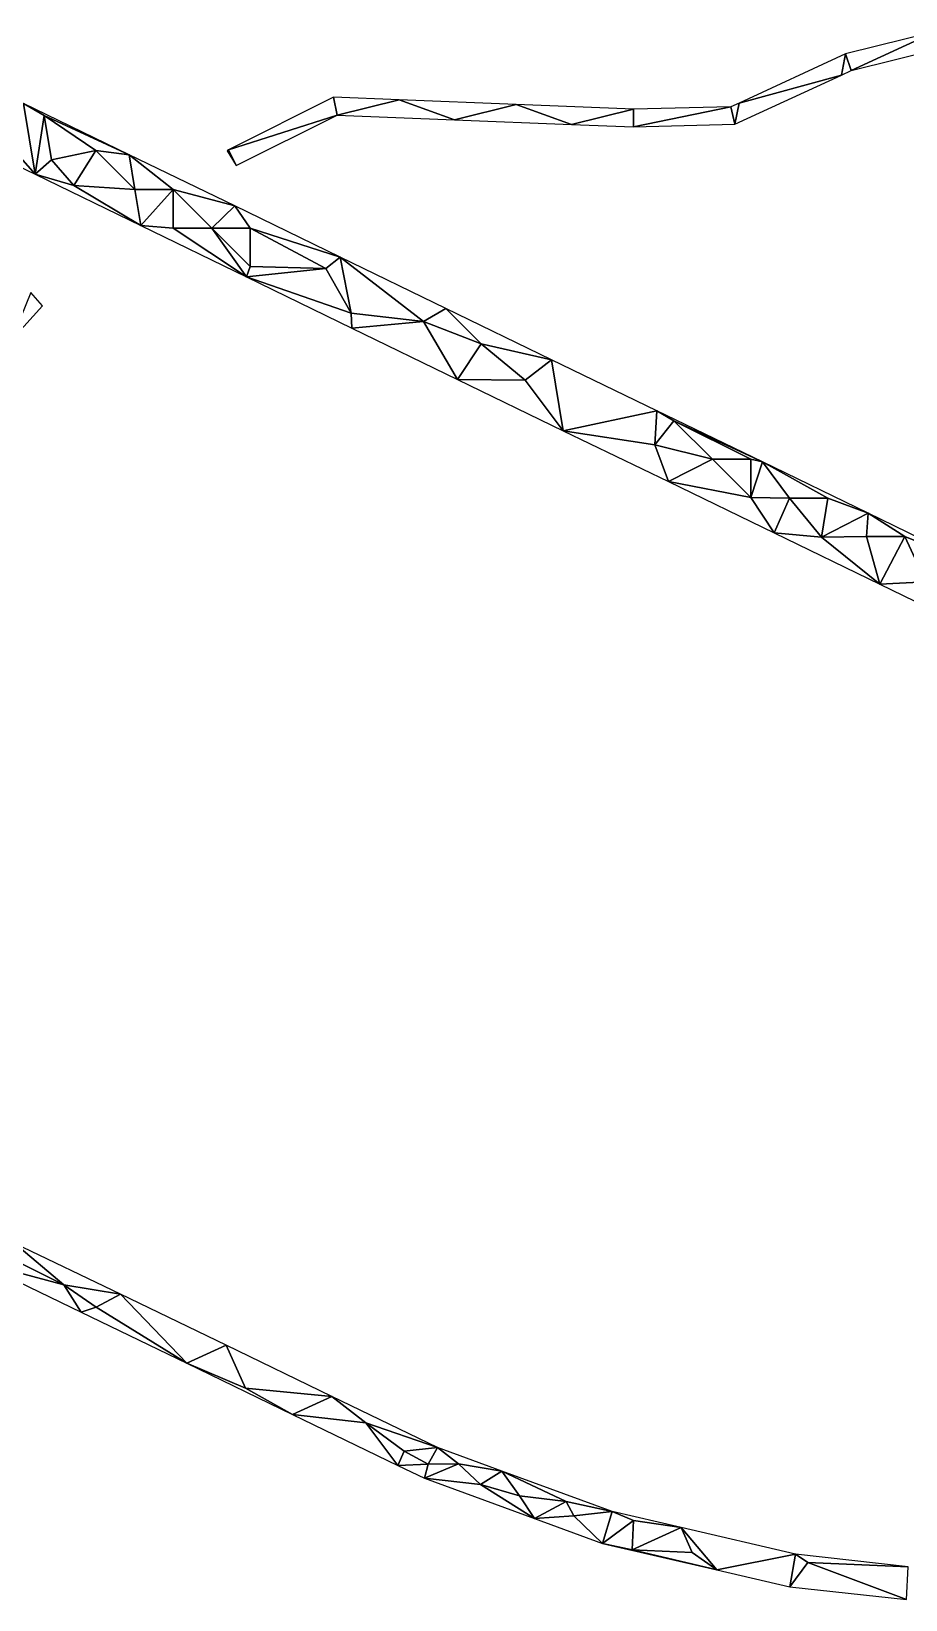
# Model space of a CAD drawing. Extents: x -30359 to 26190, y -30889 to 30041.
# Drawn here: x -6961 to -4727, y 3925 to 7931 of the extents above; entities that cross this region are included whole.
import ezdxf

# ---------------------------------------------------------------- set-up
doc = ezdxf.new("R2010")
doc.units = 0

msp = doc.modelspace()

# ---------------------------------------------------------------- linework, layer by layer
at = {"layer": 'mg_to_dxf', "color": 251}
for points in [[(-4880.5, 7873.84), (-4865.5, 7830.84), (-4649.5, 7930.84)], [(-4649.5, 7930.84), (-4865.5, 7830.84), (-4635.63, 7887.84)], [(-5152.5, 7747.84), (-4890.75, 7818.84), (-4880.5, 7873.84)], [(-4865.5, 7830.84), (-4880.5, 7873.84), (-4890.75, 7818.84)], [(-4890.75, 7818.84), (-5152.5, 7747.84), (-5163.13, 7693.84)], [(-6981.13, 7746.84), (-7090.75, 7722.84), (-6951.38, 7565.84)], [(-6711.25, 7615.84), (-6981.13, 7746.84), (-6928.38, 7715.84)], [(-6928.38, 7715.84), (-6981.13, 7746.84), (-6951.38, 7565.84)], [(-6189.25, 7762.84), (-6457, 7627.84), (-6179.5, 7716.84)], [(-6189.25, 7762.84), (-6179.5, 7716.84), (-6021.5, 7755.84)], [(-5879.88, 7704.84), (-6021.5, 7755.84), (-6179.5, 7716.84)], [(-6021.5, 7755.84), (-5879.88, 7704.84), (-5721.88, 7743.84)], [(-5721.88, 7743.84), (-5879.88, 7704.84), (-5580.25, 7692.84)], [(-5721.88, 7743.84), (-5580.25, 7692.84), (-5422.25, 7731.84)], [(-5422.25, 7731.84), (-5580.25, 7692.84), (-5422.5, 7686.84)], [(-5173.63, 7737.84), (-5422.25, 7731.84), (-5422.5, 7686.84)], [(-5173.63, 7737.84), (-5422.5, 7686.84), (-5163.13, 7693.84)], [(-5152.5, 7747.84), (-5173.63, 7737.84), (-5163.13, 7693.84)], [(-7090.75, 7722.84), (-7221.25, 7695.84), (-6951.38, 7565.84)], [(-6928.38, 7715.84), (-6951.38, 7565.84), (-6909.38, 7602.84)], [(-6711.25, 7615.84), (-6928.38, 7715.84), (-6796.38, 7626.84)], [(-6796.38, 7626.84), (-6928.38, 7715.84), (-6909.38, 7602.84)], [(-6437.63, 7587.84), (-6179.5, 7716.84), (-6457, 7627.84)], [(-6852.75, 7536.84), (-6796.38, 7626.84), (-6909.38, 7602.84)], [(-6697, 7526.84), (-6796.38, 7626.84), (-6852.75, 7536.84)], [(-6711.25, 7615.84), (-6796.38, 7626.84), (-6697, 7526.84)], [(-6441.5, 7484.84), (-6711.25, 7615.84), (-6598.63, 7526.84)], [(-6598.63, 7526.84), (-6711.25, 7615.84), (-6697, 7526.84)], [(-6457, 7627.84), (-6461.13, 7625.84), (-6437.63, 7587.84)], [(-6909.38, 7602.84), (-6951.38, 7565.84), (-6852.75, 7536.84)], [(-6852.75, 7536.84), (-6951.38, 7565.84), (-6681.63, 7434.84)], [(-6697, 7526.84), (-6852.75, 7536.84), (-6681.63, 7434.84)], [(-6681.63, 7434.84), (-6598.63, 7526.84), (-6697, 7526.84)], [(-6598.63, 7427.84), (-6598.63, 7526.84), (-6681.63, 7434.84)], [(-6500.13, 7427.84), (-6441.5, 7484.84), (-6598.63, 7526.84)], [(-6500.13, 7427.84), (-6598.63, 7526.84), (-6598.63, 7427.84)], [(-6500.13, 7427.84), (-6401.75, 7427.84), (-6441.5, 7484.84)], [(-6401.75, 7427.84), (-6171.63, 7353.84), (-6441.5, 7484.84)], [(-6598.63, 7427.84), (-6681.63, 7434.84), (-6411.75, 7303.84)], [(-6500.13, 7427.84), (-6598.63, 7427.84), (-6411.75, 7303.84)], [(-6500.13, 7427.84), (-6401.75, 7329.84), (-6401.75, 7427.84)], [(-6401.75, 7329.84), (-6500.13, 7427.84), (-6411.75, 7303.84)], [(-6401.75, 7427.84), (-6208.25, 7324.84), (-6171.63, 7353.84)], [(-6401.75, 7329.84), (-6208.25, 7324.84), (-6401.75, 7427.84)], [(-6208.25, 7324.84), (-6143.5, 7210.84), (-6171.63, 7353.84)], [(-5901.88, 7222.84), (-6171.63, 7353.84), (-5959, 7189.84)], [(-6143.5, 7210.84), (-5959, 7189.84), (-6171.63, 7353.84)], [(-6411.75, 7303.84), (-6208.25, 7324.84), (-6401.75, 7329.84)], [(-6411.75, 7303.84), (-6143.5, 7210.84), (-6208.25, 7324.84)], [(-6143.5, 7210.84), (-6411.75, 7303.84), (-6142, 7172.84)], [(-6962.5, 7263.84), (-7012.13, 7141.84), (-6932.38, 7229.84)], [(-6142, 7172.84), (-5959, 7189.84), (-6143.5, 7210.84)], [(-5811.25, 7132.84), (-5901.88, 7222.84), (-5959, 7189.84)], [(-5632, 7091.84), (-5901.88, 7222.84), (-5811.25, 7132.84)], [(-5959, 7189.84), (-6142, 7172.84), (-5872.13, 7041.84)], [(-5811.25, 7132.84), (-5959, 7189.84), (-5872.13, 7041.84)], [(-5699.5, 7039.84), (-5811.25, 7132.84), (-5872.13, 7041.84)], [(-5632, 7091.84), (-5811.25, 7132.84), (-5699.5, 7039.84)], [(-5632, 7091.84), (-5699.5, 7039.84), (-5602.25, 6910.84)], [(-5602.25, 6910.84), (-5362.25, 6961.84), (-5632, 7091.84)], [(-5699.5, 7039.84), (-5872.13, 7041.84), (-5602.25, 6910.84)], [(-5362.25, 6961.84), (-5602.25, 6910.84), (-5367.88, 6874.84)], [(-5367.88, 6874.84), (-5319.13, 6935.84), (-5362.25, 6961.84)], [(-5220.63, 6837.84), (-5319.13, 6935.84), (-5367.88, 6874.84)], [(-5319.13, 6935.84), (-5092.38, 6830.84), (-5362.25, 6961.84)], [(-5092.38, 6830.84), (-5319.13, 6935.84), (-5122.25, 6837.84)], [(-5122.25, 6837.84), (-5319.13, 6935.84), (-5220.63, 6837.84)], [(-5367.88, 6874.84), (-5602.25, 6910.84), (-5332.5, 6780.84)], [(-5367.88, 6874.84), (-5332.5, 6780.84), (-5220.63, 6837.84)], [(-5122.5, 6739.84), (-5220.63, 6837.84), (-5332.5, 6780.84)], [(-5122.5, 6739.84), (-5122.25, 6837.84), (-5220.63, 6837.84)], [(-5092.38, 6830.84), (-5122.25, 6837.84), (-5122.5, 6739.84)], [(-5092.38, 6830.84), (-5122.5, 6739.84), (-5023.75, 6738.84)], [(-4822.63, 6699.84), (-5092.38, 6830.84), (-4925.38, 6738.84)], [(-4925.38, 6738.84), (-5092.38, 6830.84), (-5023.75, 6738.84)], [(-5062.63, 6649.84), (-5122.5, 6739.84), (-5332.5, 6780.84)], [(-5023.75, 6738.84), (-5122.5, 6739.84), (-5062.63, 6649.84)], [(-5023.75, 6738.84), (-5062.63, 6649.84), (-4941.88, 6638.84)], [(-4941.88, 6638.84), (-4925.38, 6738.84), (-5023.75, 6738.84)], [(-4822.63, 6699.84), (-4925.38, 6738.84), (-4941.88, 6638.84)], [(-4822.63, 6699.84), (-4941.88, 6638.84), (-4827, 6640.84)], [(-4822.63, 6699.84), (-4827, 6640.84), (-4728.5, 6640.84)], [(-4822.63, 6699.84), (-4728.5, 6640.84), (-4552.75, 6568.84)], [(-4941.88, 6638.84), (-5062.63, 6649.84), (-4792.75, 6518.84)], [(-4827, 6640.84), (-4941.88, 6638.84), (-4792.75, 6518.84)], [(-4728.5, 6640.84), (-4827, 6640.84), (-4792.75, 6518.84)], [(-4674.75, 6524.84), (-4728.5, 6640.84), (-4792.75, 6518.84)], [(-4728.5, 6640.84), (-4674.75, 6524.84), (-4552.75, 6568.84)], [(-4792.75, 6518.84), (-4615.75, 6432.84), (-4674.75, 6524.84)], [(-7003.63, 4834.84), (-7021.5, 4800.84), (-6878.38, 4728.84)], [(-7003.63, 4834.84), (-6878.38, 4728.84), (-6733.5, 4704.84)], [(-7021.5, 4800.84), (-7103.88, 4789.84), (-6878.38, 4728.84)], [(-6878.38, 4728.84), (-7103.88, 4789.84), (-6833.88, 4658.84)], [(-6878.38, 4728.84), (-6795.5, 4671.84), (-6733.5, 4704.84)], [(-6878.38, 4728.84), (-6833.88, 4658.84), (-6795.5, 4671.84)], [(-6795.5, 4671.84), (-6564, 4528.84), (-6733.5, 4704.84)], [(-6463.5, 4574.84), (-6733.5, 4704.84), (-6564, 4528.84)], [(-6833.88, 4658.84), (-6564, 4528.84), (-6795.5, 4671.84)], [(-6463.5, 4574.84), (-6564, 4528.84), (-6413.75, 4464.84)], [(-6193.38, 4443.84), (-6463.5, 4574.84), (-6413.75, 4464.84)], [(-6413.75, 4464.84), (-6564, 4528.84), (-6294, 4397.84)], [(-6193.38, 4443.84), (-6413.75, 4464.84), (-6294, 4397.84)], [(-6106.5, 4376.84), (-6193.38, 4443.84), (-6294, 4397.84)], [(-5923.38, 4313.84), (-6193.38, 4443.84), (-6106.5, 4376.84)], [(-6106.5, 4376.84), (-6294, 4397.84), (-6024.13, 4267.84)], [(-6008.38, 4303.84), (-5923.38, 4313.84), (-6106.5, 4376.84)], [(-6008.38, 4303.84), (-6106.5, 4376.84), (-6024.13, 4267.84)], [(-6024.13, 4267.84), (-5947, 4270.84), (-6008.38, 4303.84)], [(-5947, 4270.84), (-5923.38, 4313.84), (-6008.38, 4303.84)], [(-5947, 4270.84), (-5869.25, 4271.84), (-5923.38, 4313.84)], [(-5869.25, 4271.84), (-5758.5, 4252.84), (-5923.38, 4313.84)], [(-5956.63, 4234.84), (-5947, 4270.84), (-6024.13, 4267.84)], [(-5956.63, 4234.84), (-5813.13, 4218.84), (-5869.25, 4271.84)], [(-5947, 4270.84), (-5956.63, 4234.84), (-5869.25, 4271.84)], [(-5813.13, 4218.84), (-5758.5, 4252.84), (-5869.25, 4271.84)], [(-5713.38, 4189.84), (-5758.5, 4252.84), (-5813.13, 4218.84)], [(-5477, 4149.84), (-5758.5, 4252.84), (-5594.13, 4175.84)], [(-5594.13, 4175.84), (-5758.5, 4252.84), (-5713.38, 4189.84)], [(-5956.63, 4234.84), (-5675.13, 4131.84), (-5813.13, 4218.84)], [(-5813.13, 4218.84), (-5675.13, 4131.84), (-5713.38, 4189.84)], [(-5675.13, 4131.84), (-5594.13, 4175.84), (-5713.38, 4189.84)], [(-5574.75, 4138.84), (-5594.13, 4175.84), (-5675.13, 4131.84)], [(-5477, 4149.84), (-5594.13, 4175.84), (-5574.75, 4138.84)], [(-5574.75, 4138.84), (-5675.13, 4131.84), (-5501.38, 4067.84)], [(-5477, 4149.84), (-5574.75, 4138.84), (-5501.38, 4067.84)], [(-5421.88, 4126.84), (-5477, 4149.84), (-5501.38, 4067.84)], [(-5501.38, 4067.84), (-5425.5, 4051.84), (-5421.88, 4126.84)], [(-5300.38, 4108.84), (-5477, 4149.84), (-5421.88, 4126.84)], [(-5300.38, 4108.84), (-5421.88, 4126.84), (-5425.5, 4051.84)], [(-5300.38, 4108.84), (-5425.5, 4051.84), (-5272.38, 4044.84)], [(-5300.38, 4108.84), (-5272.38, 4044.84), (-5209.13, 4000.84)], [(-5300.38, 4108.84), (-5209.13, 4000.84), (-5008.25, 4040.84)], [(-5425.5, 4051.84), (-5501.38, 4067.84), (-5209.13, 4000.84)], [(-5272.38, 4044.84), (-5425.5, 4051.84), (-5209.13, 4000.84)], [(-5008.25, 4040.84), (-5209.13, 4000.84), (-5022.63, 3957.84)], [(-5022.63, 3957.84), (-4976.88, 4019.84), (-5008.25, 4040.84)], [(-5022.63, 3957.84), (-4724.63, 3924.84), (-4976.88, 4019.84)], [(-4976.88, 4019.84), (-4720.38, 4008.84), (-5008.25, 4040.84)], [(-4720.38, 4008.84), (-4976.88, 4019.84), (-4724.63, 3924.84)]]:
    msp.add_3dface(points, dxfattribs=at)

doc.saveas('drawing.dxf')
